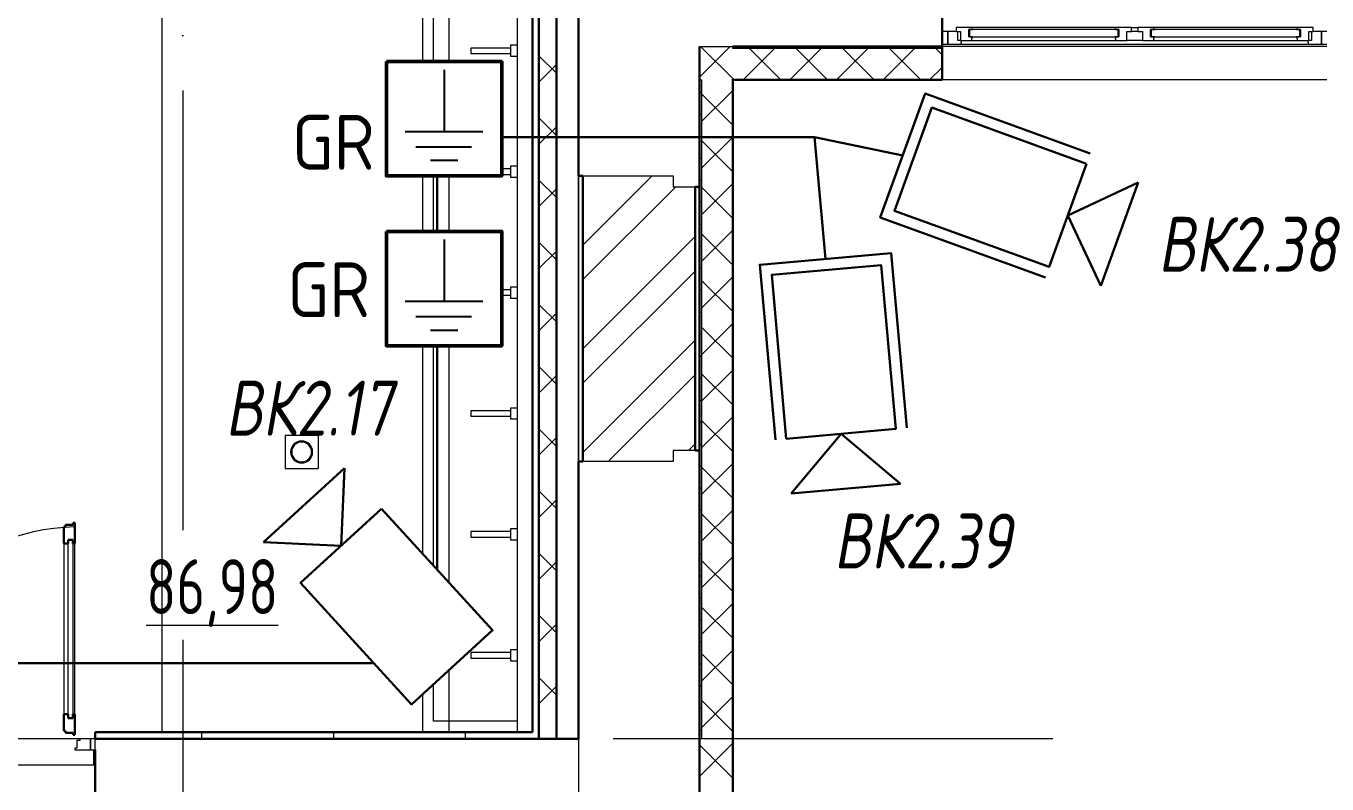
# Model space of a CAD drawing. Header units: millimetres. Extents: x -495897 to 1376592, y -28539 to 470976.
# Drawn here: x -31876 to -25957, y 371950 to 375398 of the extents above; entities that cross this region are included whole.
import ezdxf
from ezdxf import colors
from ezdxf.entities.mleader import LeaderData, LeaderLine
from ezdxf.enums import TextEntityAlignment as Align
from ezdxf.math import Vec2, Vec3

# ---------------------------------------------------------------- set-up
doc = ezdxf.new("R2010")
doc.units = ezdxf.units.MM
doc.set_wipeout_variables(frame=1)
doc.linetypes.add('ADSK_Линия сетки', pattern=[25, 20, -2.5, 0, -2.5])
doc.linetypes.add('ADSK_Сверху', pattern=[450, 300, -150])
for name, color, linetype, lineweight in [('_ Окна', 7, 'Continuous', 9), ('RC-Видеонаблюдение', 5, 'Continuous', 30), ('RC-Выноски', 7, 'Continuous', 0), ('RC-Линии_связи-Адресные', 5, 'Continuous', 30), ('Двери', 252, 'Continuous', 9), ('Линии', 7, 'Continuous', 9), ('Марки помещений', 252, 'Continuous', 20), ('НО ВН - ВК', 164, 'Continuous', 50), ('Окна', 252, 'Continuous', 9), ('Оси', 252, 'Continuous', 9), ('Перекрытие', 252, 'Continuous', 18), ('Сантехника', 252, 'Continuous', 9), ('Стены внутренние', 7, 'Continuous', 18), ('Стены наружные', 7, 'Continuous', 18), ('Стены штриховка', 7, 'Continuous', 9)]:
    doc.layers.add(name, color=color, linetype=linetype, lineweight=lineweight)
doc.layers.add('RC-Позиционные_обозначения', color=7, linetype='Continuous')
doc.layers.add('Двери открывание', color=7, linetype='Continuous', lineweight=9, true_color=0xc0c0c0)
doc.styles.add('GOST Common_3', font='', dxfattribs={"height": 3.5})
doc.styles.add('ISOCPEUR', font='isocpeur.ttf', dxfattribs={"width": 0.9, "height": 350})
doc.styles.add('Mipgost_5', font='', dxfattribs={"height": 250})
doc.styles.add('RubezhCAD', font='', dxfattribs={"oblique": 10})
doc.styles.get("Standard").update_dxf_attribs({"font": ''})
doc.styles.get('GOST Common_3').set_extended_font_data('GOST 2.304 type A')
doc.styles.get('Mipgost_5').set_extended_font_data('Mipgost')
doc.styles.get('RubezhCAD').set_extended_font_data('GOST type A')
doc.styles.get('Standard').set_extended_font_data('GOST type B')

# ---------------------------------------------------------------- blocks, each defined once
blk = doc.blocks.new('RC-UGO-CAM-03')
blk.add_attdef('PSTN', text='', height=2.5).set_placement((4.626, 3.284), align=Align.BOTTOM_LEFT)
blk.add_wipeout([(3.743, 0), (6.243, 2.499), (6.243, -2.499)])
blk.add_line((6.243, 2.499), (6.243, -2.499))
blk.add_wipeout([(-3.743, -2.499), (-3.741, 2.497), (3.743, 2.499), (3.743, -2.499)])
for q in [(6.243, 2.499), (6.243, -2.499)]:
    blk.add_line((3.743, 0), q)
blk.add_lwpolyline([(3.743, 2.999), (-4.243, 2.999), (-4.243, -2.999), (3.743, -2.999)])
blk.add_lwpolyline([(3.743, -2.499), (3.743, 2.499), (-3.743, 2.499), (-3.743, -2.499), (3.743, -2.499)], close=True)
blk = doc.blocks.new('RC-UGO-CAM-01')
blk.add_attdef('PSTN', text='', height=2.5).set_placement((4.626, 3.284), align=Align.BOTTOM_LEFT)
at = {"color": 1}
blk.add_wipeout([(3.743, 0), (6.243, 2.499), (6.243, -2.499)], dxfattribs=at)
blk.add_line((6.243, 2.499), (6.243, -2.499), dxfattribs=at)
blk.add_wipeout([(-3.743, -2.499), (-3.741, 2.497), (3.743, 2.499), (3.743, -2.499)], dxfattribs=at)
for q in [(6.243, 2.499), (6.243, -2.499)]:
    blk.add_line((3.743, 0), q, dxfattribs=at)
blk.add_lwpolyline([(3.743, -2.499), (3.743, 2.499), (-3.743, 2.499), (-3.743, -2.499), (3.743, -2.499)], close=True, dxfattribs=at)
blk = doc.blocks.new('1 этаж')
at = {"layer": '_ Окна', "color": 251, "lineweight": 18, "true_color": 0x636466}
for p, q in [((-26831.8, 14991.3), (-26887.8, 14991.3)), ((-26887.8, 14991.3), (-26887.8, 14974.3)), ((-26830.8, 14990.3), (-26831.8, 14991.3)), ((-26829.8, 14991.3), (-26830.8, 14990.3)), ((-26830.8, 14950.3), (-26830.8, 14982.3)), ((-26830.8, 14982.3), (-26812.8, 14982.3)), ((-26815.2, 14991.3), (-26829.8, 14991.3)), ((-26812.8, 14982.3), (-26815.2, 14991.3)), ((-26163.4, 14991.3), (-26165.8, 14982.3)), ((-26165.8, 14982.3), (-26147.8, 14982.3)), ((-26148.8, 14991.3), (-26163.4, 14991.3)), ((-26147.8, 14990.3), (-26148.8, 14991.3)), ((-26146.8, 14991.3), (-26147.8, 14990.3)), ((-26147.8, 14982.3), (-26147.8, 14950.3)), ((-26090.8, 14991.3), (-26146.8, 14991.3)), ((-26090.8, 14974.3), (-26090.8, 14991.3)), ((-26004.8, 14991.3), (-26060.8, 14991.3)), ((-26060.8, 14991.3), (-26060.8, 14974.3)), ((-26003.8, 14990.3), (-26004.8, 14991.3)), ((-26002.8, 14991.3), (-26003.8, 14990.3)), ((-26003.8, 14950.3), (-26003.8, 14982.3)), ((-26003.8, 14982.3), (-25985.8, 14982.3)), ((-25988.2, 14991.3), (-26002.8, 14991.3)), ((-25985.8, 14982.3), (-25988.2, 14991.3)), ((-25336.4, 14991.3), (-25338.8, 14982.3)), ((-25338.8, 14982.3), (-25320.8, 14982.3)), ((-25321.8, 14991.3), (-25336.4, 14991.3)), ((-25320.8, 14990.3), (-25321.8, 14991.3)), ((-25319.8, 14991.3), (-25320.8, 14990.3)), ((-25320.8, 14982.3), (-25320.8, 14950.3)), ((-25263.8, 14991.3), (-25319.8, 14991.3)), ((-25263.8, 14974.3), (-25263.8, 14991.3)), ((-26887.8, 14974.3), (-26925.8, 14974.3)), ((-26925.8, 14974.3), (-26925.8, 14916.3)), ((-26925.8, 14916.3), (-26866.4, 14916.3)), ((-26887.8, 14974.3), (-26867.8, 14974.3)), ((-26879.8, 14933.3), (-26879.8, 14974.3)), ((-26867.8, 14933.3), (-26879.8, 14933.3)), ((-26867.8, 14974.3), (-26867.8, 14933.3)), ((-26867.8, 14933.3), (-26817.4, 14933.3)), ((-26866.4, 14916.3), (-26861.8, 14933.3)), ((-26812.8, 14950.3), (-26830.8, 14950.3)), ((-26817.4, 14933.3), (-26812.8, 14950.3)), ((-26147.8, 14950.3), (-26165.8, 14950.3)), ((-26165.8, 14950.3), (-26161.2, 14933.3)), ((-26161.2, 14933.3), (-26110.8, 14933.3)), ((-26110.8, 14933.3), (-26110.8, 14974.3)), ((-26110.8, 14974.3), (-26090.8, 14974.3)), ((-26060.8, 14974.3), (-26040.8, 14974.3)), ((-26040.8, 14974.3), (-26040.8, 14933.3)), ((-26040.8, 14933.3), (-25990.4, 14933.3)), ((-25985.8, 14950.3), (-26003.8, 14950.3)), ((-25990.4, 14933.3), (-25985.8, 14950.3)), ((-25320.8, 14950.3), (-25338.8, 14950.3)), ((-25338.8, 14950.3), (-25334.2, 14933.3)), ((-25334.2, 14933.3), (-25283.8, 14933.3)), ((-25289.8, 14933.3), (-25285.2, 14916.3)), ((-25285.2, 14916.3), (-25225.8, 14916.3)), ((-25283.8, 14933.3), (-25283.8, 14974.3)), ((-25283.8, 14974.3), (-25263.8, 14974.3)), ((-25271.8, 14933.3), (-25283.8, 14933.3)), ((-25271.8, 14974.3), (-25271.8, 14933.3)), ((-25225.8, 14974.3), (-25263.8, 14974.3)), ((-25225.8, 14916.3), (-25225.8, 14974.3))]:
    blk.add_line(p, q, dxfattribs=at)
at = {"layer": '_ Окна', "color": 251, "true_color": 0x636466}
for p, q in [((-26827.8, 14982.3), (-26830.8, 14982.3)), ((-26830.8, 14982.3), (-26830.8, 14950.3)), ((-26150.8, 14982.3), (-26827.8, 14982.3)), ((-26827.8, 14982.3), (-26827.8, 14950.3)), ((-26827.8, 14950.3), (-26827.8, 14982.3)), ((-26150.8, 14950.3), (-26150.8, 14982.3)), ((-26150.8, 14982.3), (-26150.8, 14950.3)), ((-26147.8, 14982.3), (-26150.8, 14982.3)), ((-26147.8, 14950.3), (-26147.8, 14982.3)), ((-26000.8, 14982.3), (-26003.8, 14982.3)), ((-26003.8, 14982.3), (-26003.8, 14950.3)), ((-25323.8, 14982.3), (-26000.8, 14982.3)), ((-26000.8, 14982.3), (-26000.8, 14950.3)), ((-26000.8, 14950.3), (-26000.8, 14982.3)), ((-25323.8, 14950.3), (-25323.8, 14982.3)), ((-25323.8, 14982.3), (-25323.8, 14950.3)), ((-25320.8, 14982.3), (-25323.8, 14982.3)), ((-25320.8, 14950.3), (-25320.8, 14982.3)), ((-26925.8, 14974.3), (-26950.8, 14974.3)), ((-26950.8, 14916.3), (-26925.8, 14916.3)), ((-26925.8, 14916.3), (-26925.8, 14974.3)), ((-26830.8, 14950.3), (-26827.8, 14950.3)), ((-26827.8, 14950.3), (-26150.8, 14950.3)), ((-26150.8, 14950.3), (-26147.8, 14950.3)), ((-26003.8, 14950.3), (-26000.8, 14950.3)), ((-26000.8, 14950.3), (-25323.8, 14950.3)), ((-25323.8, 14950.3), (-25320.8, 14950.3)), ((-25200.8, 14974.3), (-25225.8, 14974.3)), ((-25225.8, 14974.3), (-25225.8, 14916.3)), ((-25225.8, 14916.3), (-25200.8, 14916.3))]:
    blk.add_line(p, q, dxfattribs=at)
at = {"layer": 'Двери', "color": 251, "lineweight": 30, "true_color": 0x636466}
for p, q in [((-30905.8, 12729.3), (-30939.8, 12729.3)), ((-30939.8, 12729.3), (-30939.8, 12720.3)), ((-30897.8, 12738.3), (-30905.8, 12738.3)), ((-30905.8, 12738.3), (-30905.8, 12729.3)), ((-30897.8, 12644.3), (-30897.8, 12738.3)), ((-30939.8, 12720.3), (-30947.8, 12720.3)), ((-30947.8, 12720.3), (-30947.8, 12644.3)), ((-30947.8, 12644.3), (-30927.8, 12644.3)), ((-30927.8, 12644.3), (-30927.8, 12662.3)), ((-30927.8, 12662.3), (-30906.8, 12662.3)), ((-30906.8, 12662.3), (-30906.8, 12644.3)), ((-30906.8, 12644.3), (-30897.8, 12644.3)), ((-30947.8, 11868.3), (-30947.8, 11792.3)), ((-30947.8, 11868.3), (-30927.8, 11868.3)), ((-30927.8, 11868.3), (-30927.8, 11850.3)), ((-30927.8, 11850.3), (-30906.8, 11850.3)), ((-30906.8, 11868.3), (-30897.8, 11868.3)), ((-30906.8, 11850.3), (-30906.8, 11868.3)), ((-30897.8, 11774.3), (-30897.8, 11868.3)), ((-30947.8, 11792.3), (-30939.8, 11792.3)), ((-30939.8, 11792.3), (-30939.8, 11783.3)), ((-30939.8, 11783.3), (-30905.8, 11783.3)), ((-30905.8, 11783.3), (-30905.8, 11774.3)), ((-30905.8, 11774.3), (-30897.8, 11774.3))]:
    blk.add_line(p, q, dxfattribs=at)
at = {"layer": 'Двери', "color": 251, "true_color": 0x636466}
for p, q in [((-30947.8, 12644.3), (-30947.8, 11868.3)), ((-30927.8, 11850.3), (-30927.8, 12662.3)), ((-30927.8, 12662.3), (-30906.8, 12662.3)), ((-30906.8, 12662.3), (-30906.8, 11850.3)), ((-30897.8, 11868.3), (-30897.8, 12644.3)), ((-30906.8, 11850.3), (-30927.8, 11850.3)), ((-30874.8, 11748.3), (-30888.8, 11748.3)), ((-30888.8, 11748.3), (-30888.8, 11714.3)), ((-30874.8, 11756.3), (-30874.8, 11748.3)), ((-30825.8, 11756.3), (-30874.8, 11756.3)), ((-30805.8, 11756.3), (-30825.8, 11756.3)), ((-30825.8, 11756.3), (-30825.8, 11706.3)), ((-30825.8, 11706.3), (-30825.8, 11756.3)), ((-30805.8, 11706.3), (-30805.8, 11756.3)), ((-30888.8, 11714.3), (-30897.8, 11714.3)), ((-30897.8, 11714.3), (-30897.8, 11706.3)), ((-30897.8, 11706.3), (-30825.8, 11706.3)), ((-30825.8, 11706.3), (-30805.8, 11706.3))]:
    blk.add_line(p, q, dxfattribs=at)
at = {"layer": 'Двери открывание', "color": 251, "true_color": 0x636466}
blk.add_arc((-30879.8, 11774.3), 946, 91.09026, 180, dxfattribs=at)
at = {"layer": 'Линии', "color": 251, "linetype": 'ADSK_Сверху', "ltscale": 100, "true_color": 0x636466}
for p, q in [((-29315.7, 16916.3), (-29315.7, 11786.3)), ((-29195.7, 16916.3), (-29195.7, 11786.3))]:
    blk.add_line(p, q, dxfattribs=at)
at = {"layer": 'Окна', "color": 251, "true_color": 0x636466}
for p, q in [((-26829.8, 14991.3), (-26831.8, 14991.3)), ((-26163.4, 14991.3), (-26815.2, 14991.3)), ((-26146.8, 14991.3), (-26148.8, 14991.3)), ((-26090.8, 14991.3), (-26060.8, 14991.3)), ((-26002.8, 14991.3), (-26004.8, 14991.3)), ((-25336.4, 14991.3), (-25988.2, 14991.3)), ((-25319.8, 14991.3), (-25321.8, 14991.3)), ((-26866.4, 14916.3), (-25285.2, 14916.3)), ((-26817.4, 14933.3), (-26161.2, 14933.3)), ((-26040.8, 14933.3), (-26110.8, 14933.3)), ((-26060.8, 14974.3), (-26090.8, 14974.3)), ((-25990.4, 14933.3), (-25334.2, 14933.3))]:
    blk.add_line(p, q, dxfattribs=at)
at = {"layer": 'Оси', "color": 251, "linetype": 'ADSK_Линия сетки', "ltscale": 100, "true_color": 0x636466}
for p, q in [((-30405.8, 32206.9), (-30405.8, -33769.9)), ((-28605.8, 32206.9), (-28605.8, -33769.9)), ((-26448.4, 11756.3), (-72528.1, 11756.3))]:
    blk.add_line(p, q, dxfattribs=at)
at = {"layer": 'Перекрытие', "color": 251, "ltscale": 100, "true_color": 0x636466}
for p, q in [((-30500.7, 11786.3), (-30500.7, 16886.3)), ((-29940.6, 13136.3), (-29940.6, 12986.3)), ((-29790.6, 13136.3), (-29940.6, 13136.3)), ((-29790.6, 13136.3), (-29790.6, 12986.3)), ((-29940.6, 12986.3), (-29790.6, 12986.3)), ((-30874.8, 11756.3), (-32486.8, 11756.3))]:
    blk.add_line(p, q, dxfattribs=at)
at = {"layer": 'Сантехника', "color": 251, "true_color": 0x636466}
for p, q in [((-29315.7, 16886.3), (-29315.7, 11786.3)), ((-28885.8, 16886.3), (-28885.8, 11786.3)), ((-29265.6, 11836.3), (-29265.6, 16836.3)), ((-28915.8, 14898.8), (-29095.8, 14898.8)), ((-29095.8, 14898.8), (-29095.8, 14873.8)), ((-29095.8, 14873.8), (-28915.8, 14873.8)), ((-28885.8, 14911.3), (-28915.8, 14911.3)), ((-28915.8, 14911.3), (-28915.8, 14861.3)), ((-28915.8, 14861.3), (-28885.8, 14861.3)), ((-28915.8, 14348.8), (-29095.8, 14348.8)), ((-29095.8, 14348.8), (-29095.8, 14323.8)), ((-29095.8, 14323.8), (-28915.8, 14323.8)), ((-28885.8, 14361.3), (-28915.8, 14361.3)), ((-28915.8, 14361.3), (-28915.8, 14311.3)), ((-28915.8, 14311.3), (-28885.8, 14311.3)), ((-28915.8, 13798.8), (-29095.8, 13798.8)), ((-29095.8, 13798.8), (-29095.8, 13773.8)), ((-28885.8, 13811.3), (-28915.8, 13811.3)), ((-28915.8, 13811.3), (-28915.8, 13761.3)), ((-29095.8, 13773.8), (-28915.8, 13773.8)), ((-28915.8, 13761.3), (-28885.8, 13761.3)), ((-28885.8, 13261.3), (-28915.8, 13261.3)), ((-28915.8, 13261.3), (-28915.8, 13211.3)), ((-28915.8, 13248.8), (-29095.8, 13248.8)), ((-29095.8, 13248.8), (-29095.8, 13223.8)), ((-29095.8, 13223.8), (-28915.8, 13223.8)), ((-28915.8, 13211.3), (-28885.8, 13211.3)), ((-28915.8, 12698.8), (-29095.8, 12698.8)), ((-29095.8, 12698.8), (-29095.8, 12673.8)), ((-29095.8, 12673.8), (-28915.8, 12673.8)), ((-28885.8, 12711.3), (-28915.8, 12711.3)), ((-28915.8, 12711.3), (-28915.8, 12661.3)), ((-28915.8, 12661.3), (-28885.8, 12661.3)), ((-28915.8, 12148.8), (-29095.8, 12148.8)), ((-29095.8, 12148.8), (-29095.8, 12123.8)), ((-28885.8, 12161.3), (-28915.8, 12161.3)), ((-28915.8, 12161.3), (-28915.8, 12111.3)), ((-29095.8, 12123.8), (-28915.8, 12123.8)), ((-28915.8, 12111.3), (-28885.8, 12111.3)), ((-28885.8, 11836.3), (-29265.6, 11836.3))]:
    blk.add_line(p, q, dxfattribs=at)
for radius, start, end in [(50, 0, 180), (45, 0, 180), (50, 180, 0), (45, 180, 0)]:
    blk.add_arc((-29865.6, 13061.3), radius, start, end, dxfattribs=at)
at = {"layer": 'Стены внутренние', "color": 251, "lineweight": 30, "true_color": 0x636466}
for p, q in [((-28605.8, 15456.3), (-28605.8, 14317.3)), ((-26950.8, 14906.3), (-26950.8, 15456.3)), ((-28055.8, 14906.3), (-28055.8, 14754.3)), ((-27903.8, 14906.3), (-26950.8, 14906.3)), ((-26950.8, 14754.3), (-26950.8, 14896.3)), ((-27903.8, 14754.3), (-26950.8, 14754.3)), ((-27903.8, 11054.3), (-27903.8, 14754.3)), ((-28605.8, 14317.3), (-28585.8, 14317.3)), ((-28075.8, 14267.3), (-28055.8, 14267.3)), ((-28055.8, 13067.3), (-28075.8, 13067.3)), ((-28055.8, 11206.3), (-28055.8, 13067.3)), ((-28605.8, 13017.3), (-28605.8, 11756.3)), ((-28585.8, 13017.3), (-28605.8, 13017.3)), ((-28605.8, 11756.3), (-28705.8, 11756.3)), ((-30805.8, 11706.3), (-30805.8, 11206.3))]:
    blk.add_line(p, q, dxfattribs=at)
at = {"layer": 'Стены внутренние', "color": 251, "true_color": 0x636466}
for p, q in [((-28055.8, 14906.3), (-27903.8, 14906.3)), ((-25200.8, 14906.3), (-26950.8, 14906.3)), ((-25200.8, 14754.3), (-26950.8, 14754.3)), ((-28605.8, 13017.3), (-28605.8, 14317.3)), ((-28585.8, 14317.3), (-28175.8, 14317.3)), ((-28175.8, 14317.3), (-28175.8, 14267.3)), ((-28175.8, 14267.3), (-28075.8, 14267.3)), ((-28075.8, 13067.3), (-28175.8, 13067.3)), ((-28175.8, 13067.3), (-28175.8, 13017.3)), ((-28175.8, 13017.3), (-28585.8, 13017.3))]:
    blk.add_line(p, q, dxfattribs=at)
at = {"layer": 'Стены внутренние', "color": 251, "linetype": 'Continuous', "lineweight": 9, "true_color": 0x636466}
for p, q in [((-28055.8, 14766.6), (-27916.2, 14906.3)), ((-27900.3, 14756.3), (-28050.3, 14906.3)), ((-27854, 14756.3), (-27714, 14896.3)), ((-27688.2, 14756.3), (-27828.2, 14896.3)), ((-27641.9, 14756.3), (-27501.9, 14896.3)), ((-27476.1, 14756.3), (-27616.1, 14896.3)), ((-27429.8, 14756.3), (-27289.8, 14896.3)), ((-27263.9, 14756.3), (-27403.9, 14896.3)), ((-27217.6, 14756.3), (-27077.6, 14896.3)), ((-27051.8, 14756.3), (-27191.8, 14896.3)), ((-26950.8, 14867.4), (-26979.7, 14896.3)), ((-27005.5, 14756.3), (-26952.8, 14809)), ((-27236, 14756.3), (-27237.2, 14754.3)), ((-27026.8, 14754.3), (-27028, 14756.3)), ((-28045.8, 14564.5), (-27905.8, 14704.5)), ((-27905.8, 14549.6), (-28045.8, 14689.6)), ((-28045.8, 14352.4), (-27905.8, 14492.4)), ((-27905.8, 14337.5), (-28045.8, 14477.5)), ((-28045.8, 14140.2), (-27905.8, 14280.2)), ((-27905.8, 14125.3), (-28045.8, 14265.3)), ((-28045.8, 13928.1), (-27905.8, 14068.1)), ((-27905.8, 13913.2), (-28045.8, 14053.2)), ((-28045.8, 13716), (-27905.8, 13856)), ((-27905.8, 13701.1), (-28045.8, 13841.1)), ((-28045.8, 13503.8), (-27905.8, 13643.8)), ((-27905.8, 13488.9), (-28045.8, 13628.9)), ((-28045.8, 13291.7), (-27905.8, 13431.7)), ((-27905.8, 13276.8), (-28045.8, 13416.8)), ((-28045.8, 13079.6), (-27905.8, 13219.6)), ((-27905.8, 13064.7), (-28045.8, 13204.7)), ((-28045.8, 12867.4), (-27905.8, 13007.4)), ((-27905.8, 12852.5), (-28045.8, 12992.5)), ((-28045.8, 12655.3), (-27905.8, 12795.3)), ((-27905.8, 12640.4), (-28045.8, 12780.4)), ((-28045.8, 12443.2), (-27905.8, 12583.2)), ((-27905.8, 12428.3), (-28045.8, 12568.3)), ((-28045.8, 12231), (-27905.8, 12371)), ((-27905.8, 12216.1), (-28045.8, 12356.1)), ((-28045.8, 12018.9), (-27905.8, 12158.9)), ((-27905.8, 12004), (-28045.8, 12144)), ((-27903.8, 11974), (-27905.8, 11970.5)), ((-28045.8, 11806.8), (-27905.8, 11946.8)), ((-27905.8, 11791.9), (-28045.8, 11931.9)), ((-28055.8, 11584.6), (-27905.8, 11734.6)), ((-27905.8, 11579.7), (-28055.8, 11729.7))]:
    blk.add_line(p, q, dxfattribs=at)
at = {"layer": 'Стены наружные', "color": 251, "lineweight": 30, "true_color": 0x636466}
for p, q in [((-28815.8, 16886.3), (-28815.8, 11786.3)), ((-28785.8, 16916.3), (-28785.8, 11756.3)), ((-28705.8, 11756.3), (-28705.8, 16916.3)), ((-26950.8, 14896.3), (-26950.8, 14906.3)), ((-28055.8, 14754.3), (-28055.8, 13067.3)), ((-28585.8, 14317.3), (-28585.8, 13017.3)), ((-28075.8, 13067.3), (-28075.8, 14267.3)), ((-28815.8, 11786.3), (-30805.8, 11786.3)), ((-30805.8, 11786.3), (-30805.8, 11756.3)), ((-30805.8, 11756.3), (-28705.8, 11756.3))]:
    blk.add_line(p, q, dxfattribs=at)
at = {"layer": 'Стены наружные', "color": 251, "linetype": 'Continuous', "lineweight": 9, "true_color": 0x636466}
for p, q in [((-28705.8, 14783.9), (-28785.8, 14863.9)), ((-28785.8, 14743.7), (-28705.8, 14823.7)), ((-28045.8, 14696), (-28055.8, 14696)), ((-28705.8, 14501.1), (-28785.8, 14581.1)), ((-28045.8, 14596), (-28055.8, 14596)), ((-28785.8, 14460.9), (-28705.8, 14540.9)), ((-28045.8, 14496), (-28055.8, 14496)), ((-28045.8, 14396), (-28055.8, 14396)), ((-28705.8, 14218.2), (-28785.8, 14298.2)), ((-28585.8, 14002.2), (-28270.7, 14317.3)), ((-28585.8, 14316.5), (-28585, 14317.3)), ((-28585.8, 13845.1), (-28163.6, 14267.3)), ((-28045.8, 14296), (-28055.8, 14296)), ((-28785.8, 14178), (-28705.8, 14258)), ((-28045.8, 14196), (-28055.8, 14196)), ((-28045.8, 14096), (-28055.8, 14096)), ((-28585.8, 13530.8), (-28075.8, 14040.8)), ((-28705.8, 13935.4), (-28785.8, 14015.4)), ((-28785.8, 13895.2), (-28705.8, 13975.2)), ((-28045.8, 13996), (-28055.8, 13996)), ((-28585.8, 13373.6), (-28075.8, 13883.6)), ((-28045.8, 13896), (-28055.8, 13896)), ((-28045.8, 13796), (-28055.8, 13796)), ((-28705.8, 13652.5), (-28785.8, 13732.5)), ((-28785.8, 13612.4), (-28705.8, 13692.4)), ((-28045.8, 13696), (-28055.8, 13696)), ((-28585.8, 13059.3), (-28075.8, 13569.3)), ((-28045.8, 13596), (-28055.8, 13596)), ((-28045.8, 13496), (-28055.8, 13496)), ((-28705.8, 13369.7), (-28785.8, 13449.7)), ((-28785.8, 13329.5), (-28705.8, 13409.5)), ((-28470.7, 13017.3), (-28075.8, 13412.1)), ((-28045.8, 13396), (-28055.8, 13396)), ((-28045.8, 13296), (-28055.8, 13296)), ((-28705.8, 13086.9), (-28785.8, 13166.9)), ((-28045.8, 13196), (-28055.8, 13196)), ((-28785.8, 13046.7), (-28705.8, 13126.7)), ((-28106.3, 13067.3), (-28075.8, 13097.8)), ((-28045.8, 13096), (-28055.8, 13096)), ((-28045.8, 12996), (-28055.8, 12996)), ((-28705.8, 12804), (-28785.8, 12884)), ((-28045.8, 12896), (-28055.8, 12896)), ((-28785.8, 12763.8), (-28705.8, 12843.8)), ((-28045.8, 12796), (-28055.8, 12796)), ((-28045.8, 12696), (-28055.8, 12696)), ((-28705.8, 12521.2), (-28785.8, 12601.2)), ((-28785.8, 12481), (-28705.8, 12561)), ((-28045.8, 12596), (-28055.8, 12596)), ((-28045.8, 12496), (-28055.8, 12496)), ((-28045.8, 12396), (-28055.8, 12396)), ((-28705.8, 12238.3), (-28785.8, 12318.3)), ((-28785.8, 12198.1), (-28705.8, 12278.1)), ((-28045.8, 12296), (-28055.8, 12296)), ((-28045.8, 12196), (-28055.8, 12196)), ((-28045.8, 12096), (-28055.8, 12096)), ((-28705.8, 11955.5), (-28785.8, 12035.5)), ((-28785.8, 11915.3), (-28705.8, 11995.3)), ((-28045.8, 11996), (-28055.8, 11996)), ((-28045.8, 11896), (-28055.8, 11896)), ((-30319.8, 11756.3), (-30319.8, 11786.3)), ((-29719.8, 11756.3), (-29719.8, 11786.3)), ((-29119.8, 11756.3), (-29119.8, 11786.3)), ((-28045.8, 11796), (-28055.8, 11796))]:
    blk.add_line(p, q, dxfattribs=at)
at = {"layer": 'Стены наружные', "color": 251, "true_color": 0x636466}
for p, q in [((-30813.3, 11706.3), (-30813.3, 11636.3)), ((-30813.3, 11636.3), (-32548.3, 11636.3))]:
    blk.add_line(p, q, dxfattribs=at)
at = {"layer": 'Стены штриховка', "color": 251, "true_color": 0x636466}
for p, q in [((-27903.8, 14896.3), (-27903.8, 14906.3)), ((-26950.8, 14896.3), (-27903.8, 14896.3)), ((-26950.8, 14830.3), (-26952.8, 14830.3)), ((-26952.8, 14756.3), (-26952.8, 14830.3)), ((-28055.8, 14754.3), (-28045.8, 14754.3)), ((-28045.8, 14754.3), (-28045.8, 11756.3)), ((-27905.8, 14756.3), (-26952.8, 14756.3)), ((-27905.8, 11054.3), (-27905.8, 14756.3)), ((-27903.8, 14754.3), (-27905.8, 14754.3)), ((-28045.8, 11756.3), (-28055.8, 11756.3))]:
    blk.add_line(p, q, dxfattribs=at)
at = {"layer": 'Марки помещений', "color": 251, "true_color": 0x636466, "style": 'GOST Common_3', "width": 0.9}
blk.add_text('%%U86,98', height=250, dxfattribs=at).set_placement((-30572.8, 12323.7))
blk = doc.blocks.new('грозозащита')
blk.add_wipeout([(-262.5, 0), (-262.5, 520), (262.5, 520), (262.5, 0)])
at = {"color": 7}
for p, q in [((0, 482.4), (0, 200.9)), ((0, 200.9), (-176.6, 200.9)), ((176.6, 200.9), (0, 200.9)), ((0, 131.6), (-128, 131.6)), ((123.9, 131.6), (0, 131.6)), ((61.9, 69.7), (-61.9, 69.7))]:
    blk.add_line(p, q, dxfattribs=at)
at = {"layer": 'НО ВН - ВК'}
blk.add_line((-262.5, 0), (-262.5, 520), dxfattribs=at)
at = {"layer": 'НО ВН - ВК', "color": 6}
blk.add_lwpolyline([(-262.5, 520), (262.5, 520), (262.5, 0), (-262.5, 0)], close=True, dxfattribs=at)

msp = doc.modelspace()

# ---------------------------------------------------------------- linework, layer by layer
at = {"layer": 'RC-Линии_связи-Адресные'}
for p, q in [((-28288.595, 374892), (-30005.754, 374892)), ((-30005.754, 372925.485), (-30005.754, 374892)), ((-34179.326, 372499.095), (-30293.288, 372499.095))]:
    msp.add_line(p, q, dxfattribs=at)

# ---------------------------------------------------------------- block references
msp.add_blockref('1 этаж', (-756.474, 360398.765))

# ---------------------------------------------------------------- texts
at = {"color": 0, "lineweight": 30, "char_height": 250, "width": 479.75, "attachment_point": 5, "style": 'ISOCPEUR'}
for insert in [(-30478.196, 374868.792), (-30498.953, 374198.218)]:
    msp.add_mtext('GR', dxfattribs=dict(at, insert=insert))

# ---------------------------------------------------------------- leaders
at = {"layer": 'RC-Выноски', "linetype": 'Continuous', "ltscale": 15}
ml = msp.add_multileader_mtext('Standard', dxfattribs=at)
ml.set_content('В ЛВС здания школы', color=256, style='Mipgost_5')
ml.set_leader_properties()
ml.build(insert=Vec2(0, 0))
ml.multileader.update_dxf_attribs({"has_text_frame": 1, "text_left_attachment_type": 6, "text_right_attachment_type": 6, "dogleg_length": 2, "arrow_head_size": 400, "scale": 100})
ctx = ml.context
ctx.base_point, ctx.scale, ctx.char_height, ctx.arrow_head_size, ctx.landing_gap_size, ctx.plane_origin = Vec3(408469.171, 372490.934), 100, 250, 400, 100, Vec3(-116420.439, 333728.374)
ctx.left_attachment, ctx.right_attachment, ctx.text_align_type = 6, 6, 2
notes = []
notes.append((ctx, [(1, (1, 1, 0), (411431.849, 372490.934), (-1, 0), 200, [(0, [(411431.849, 370475.664)], 0, [])])]))
ctx.mtext.insert, ctx.mtext.width, ctx.mtext.alignment, ctx.mtext.flow_direction = Vec3(411131.849, 372790.934), 4609.04485, 3, 5
for ctx, leaders in notes:
    for number, flags, end, landing, length, lines in leaders:
        leader = LeaderData()
        leader.index, (leader.has_last_leader_line, leader.has_dogleg_vector, leader.attachment_direction) = number, flags
        leader.last_leader_point, leader.dogleg_vector, leader.dogleg_length = Vec3(end), Vec3(landing), length
        for number, points, colour, breaks in lines:
            line = LeaderLine()
            line.index, line.vertices, line.color, line.breaks = number, Vec3.list(points), colors.encode_raw_color(colour), breaks
            leader.lines.append(line)
        ctx.leaders.append(leader)

# ---------------------------------------------------------------- next in the draw order: block references
for p in [(-29973.897, 374715.434), (-29973.897, 373943.366)]:
    msp.add_blockref('грозозащита', p)
at = {"layer": 'RC-Видеонаблюдение'}
ref = msp.add_blockref('RC-UGO-CAM-03', (-27488.445, 374663.824), dxfattribs=dict(at, xscale=-99.99999999999999, yscale=99.99999999999999, zscale=99.99999999999999, rotation=160.0968725770102))
ref.add_attrib('PSTN', 'ВК2.38', (-26725.859, 374279.564), dxfattribs={"layer": 'RC-Позиционные_обозначения', "height": 250, "style": 'RubezhCAD', "oblique": 10})
ref = msp.add_blockref('RC-UGO-CAM-01', (-30190.293, 372756.928), dxfattribs=dict(at, xscale=100, yscale=100, zscale=100, rotation=132.4085452534445))
ref.add_attrib('PSTN', 'ВК2.17', (-30969.713, 373534.48), dxfattribs={"layer": 'RC-Позиционные_обозначения', "height": 250, "style": 'RubezhCAD', "oblique": 10})

# ---------------------------------------------------------------- next in the draw order: linework, layer by layer
at = {"layer": 'RC-Линии_связи-Адресные'}
msp.add_line((-28288.595, 374892), (-27887.387, 374808.264), dxfattribs=at)

# ---------------------------------------------------------------- next in the draw order: block references
at = {"layer": 'RC-Видеонаблюдение'}
ref = msp.add_blockref('RC-UGO-CAM-03', (-28201.388, 373915.457), dxfattribs=dict(at, xscale=100, yscale=100, zscale=100, rotation=275.1030248997929))
ref.add_attrib('PSTN', 'ВК2.39', (-28201.739, 372930.234), dxfattribs={"layer": 'RC-Позиционные_обозначения', "height": 250, "style": 'RubezhCAD', "oblique": 10})

# ---------------------------------------------------------------- next in the draw order: linework, layer by layer
at = {"layer": 'RC-Линии_связи-Адресные'}
msp.add_line((-28239.127, 374338.061), (-28288.595, 374892), dxfattribs=at)

doc.saveas('drawing.dxf')
